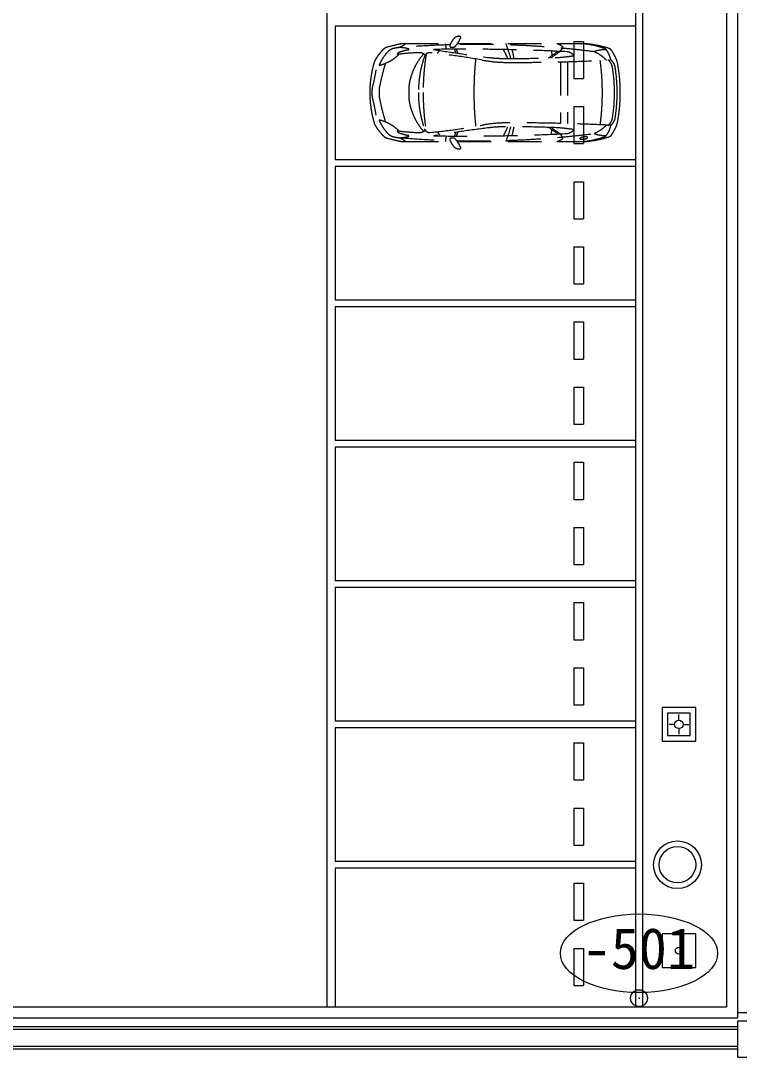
# Model space of a CAD drawing. Units: millimetres at full size, sheet at 1:500; details may follow other scales. Extents: x -140000 to 140000, y -100000 to 100000.
# Drawn here: x -15809 to -3016, y -10399 to 8069 of the extents above; entities that cross this region are included whole.
import ezdxf
from ezdxf.enums import TextEntityAlignment as Align

# ---------------------------------------------------------------- set-up
doc = ezdxf.new("R2010")
doc.units = ezdxf.units.MM
doc.header["$LTSCALE"] = 500
doc.header["$PDMODE"] = 32
doc.header["$PDSIZE"] = 300
doc.linetypes.add('DASHED1', pattern=[1.8, 1.2, -0.6])
doc.linetypes.add('DOUBLE_CHAIN1', pattern=[8.8, 5, -1, 0.6, -0.6, 0.6, -1])
for name, color, linetype in [('7-6', 4, 'DASHED1'), ('D-3', 7, 'Continuous'), ('D-4', 7, 'Continuous'), ('D-7', 4, 'Continuous'), ('D-9', 4, 'Continuous'), ('D-B', 7, 'Continuous')]:
    doc.layers.add(name, color=color, linetype=linetype)
doc.styles.add('ＭＳ ゴシック', font='')
doc.styles.get('ＭＳ ゴシック').set_extended_font_data('MS Gothic')

msp = doc.modelspace()

# ---------------------------------------------------------------- linework, layer by layer
at = {"layer": '7-6'}
for p, q in [((-8971.3, 7660.3), (-8157.1, 7660.3)), ((-8035.7, 7660.3), (-5837.4, 7660.3)), ((-6361.5, 7529.1), (-6352.7, 7447.2)), ((-6201.3, 7336.3), (-6201.3, 6239.2)), ((-6073.3, 7339.6), (-6073.3, 6235.9)), ((-9594.3, 6834), (-9594.3, 6741.6)), ((-9557.7, 6813.7), (-9557.7, 6761.9)), ((-9429.8, 6832.1), (-9429.8, 6743.4)), ((-8902, 6820.3), (-8902, 6755.2)), ((-6361.5, 6046.5), (-6352.7, 6128.4)), ((-8971.3, 5915.3), (-8157.1, 5915.3)), ((-8035.7, 5915.3), (-5837.4, 5915.3)), ((-5854.3, 5970.8), (-5854.4, 5969.8)), ((-5854.4, 5969.8), (-5854.4, 5968.9)), ((-5854.4, 5968.9), (-5854.2, 5968)), ((-5854, 5971.8), (-5854.3, 5970.8)), ((-5854.2, 5968), (-5853.8, 5967.1)), ((-5853.6, 5972.8), (-5854, 5971.8)), ((-5853.8, 5967.1), (-5853.2, 5966.2)), ((-5853, 5973.8), (-5853.6, 5972.8)), ((-5853.2, 5966.2), (-5852.5, 5965.4)), ((-5852.2, 5974.9), (-5853, 5973.8)), ((-5852.5, 5965.4), (-5851.6, 5964.5)), ((-5850.1, 5977), (-5852.2, 5974.9)), ((-5851.6, 5964.5), (-5850.6, 5963.8)), ((-5850.6, 5963.8), (-5849.4, 5963)), ((-5848.9, 5978), (-5850.1, 5977)), ((-5849.4, 5963), (-5848, 5962.3)), ((-5847.5, 5979.1), (-5848.9, 5978)), ((-5848, 5962.3), (-5846.5, 5961.7)), ((-5845.9, 5980.1), (-5847.5, 5979.1)), ((-5846.5, 5961.7), (-5844.9, 5961.1)), ((-5844.2, 5981.2), (-5845.9, 5980.1)), ((-5844.9, 5961.1), (-5843.1, 5960.5)), ((-5842.3, 5982.2), (-5844.2, 5981.2)), ((-5843.1, 5960.5), (-5841.1, 5959.9)), ((-5840.3, 5983.3), (-5842.3, 5982.2)), ((-5841.1, 5959.9), (-5839.1, 5959.5)), ((-5838.2, 5984.3), (-5840.3, 5983.3)), ((-5839.1, 5959.5), (-5836.9, 5959)), ((-5836, 5985.3), (-5838.2, 5984.3)), ((-5836.9, 5959), (-5834.5, 5958.6)), ((-5833.6, 5986.3), (-5836, 5985.3)), ((-5834.5, 5958.6), (-5832.1, 5958.3)), ((-5831.1, 5987.3), (-5833.6, 5986.3)), ((-5832.1, 5958.3), (-5826.9, 5957.7)), ((-5828.5, 5988.3), (-5831.1, 5987.3)), ((-5825.8, 5989.2), (-5828.5, 5988.3)), ((-5826.9, 5957.7), (-5824.1, 5957.5)), ((-5823, 5990.1), (-5825.8, 5989.2)), ((-5824.1, 5957.5), (-5818.3, 5957.3)), ((-5820.1, 5991), (-5823, 5990.1)), ((-5817.1, 5991.9), (-5820.1, 5991)), ((-5818.3, 5957.3), (-5812.1, 5957.3)), ((-5810.9, 5993.5), (-5817.1, 5991.9)), ((-5812.1, 5957.3), (-5809, 5957.4)), ((-5807.7, 5994.2), (-5810.9, 5993.5)), ((-5809, 5957.4), (-5805.7, 5957.5)), ((-5804.4, 5995), (-5807.7, 5994.2)), ((-5805.7, 5957.5), (-5802.5, 5957.6)), ((-5801.1, 5995.6), (-5804.4, 5995)), ((-5802.5, 5957.6), (-5799.1, 5957.9)), ((-5797.8, 5996.3), (-5801.1, 5995.6)), ((-5799.1, 5957.9), (-5795.8, 5958.1)), ((-5794.4, 5996.9), (-5797.8, 5996.3)), ((-5795.8, 5958.1), (-5792.4, 5958.4)), ((-5784.2, 5998.4), (-5794.4, 5996.9)), ((-5792.4, 5958.4), (-5785.6, 5959.2)), ((-5785.6, 5959.2), (-5778.8, 5960.2)), ((-5777.4, 5999.2), (-5784.2, 5998.4)), ((-5778.8, 5960.2), (-5772, 5961.4)), ((-5774, 5999.5), (-5777.4, 5999.2)), ((-5770.7, 5999.8), (-5774, 5999.5)), ((-5772, 5961.4), (-5768.7, 5962)), ((-5764.1, 6000.2), (-5770.7, 5999.8)), ((-5768.7, 5962), (-5762.1, 5963.4)), ((-5760.8, 6000.3), (-5764.1, 6000.2)), ((-5762.1, 5963.4), (-5758.9, 5964.1)), ((-5751.5, 6000.3), (-5760.8, 6000.3)), ((-5758.9, 5964.1), (-5755.8, 5964.9)), ((-5755.8, 5964.9), (-5752.7, 5965.8)), ((-5752.7, 5965.8), (-5749.8, 5966.6)), ((-5745.7, 6000.1), (-5751.5, 6000.3)), ((-5749.8, 5966.6), (-5744, 5968.4)), ((-5742.9, 5999.9), (-5745.7, 6000.1)), ((-5744, 5968.4), (-5741.3, 5969.4)), ((-5737.7, 5999.3), (-5742.9, 5999.9)), ((-5741.3, 5969.4), (-5738.7, 5970.3)), ((-5738.7, 5970.3), (-5736.2, 5971.3)), ((-5735.3, 5999), (-5737.7, 5999.3)), ((-5736.2, 5971.3), (-5731.6, 5973.3)), ((-5732.9, 5998.6), (-5735.3, 5999)), ((-5730.7, 5998.2), (-5732.9, 5998.6)), ((-5731.6, 5973.3), (-5729.5, 5974.3)), ((-5728.7, 5997.7), (-5730.7, 5998.2)), ((-5729.5, 5974.3), (-5727.5, 5975.4)), ((-5726.7, 5997.1), (-5728.7, 5997.7)), ((-5727.5, 5975.4), (-5725.6, 5976.4)), ((-5724.9, 5996.6), (-5726.7, 5997.1)), ((-5725.6, 5976.4), (-5723.9, 5977.5)), ((-5723.3, 5995.9), (-5724.9, 5996.6)), ((-5723.9, 5977.5), (-5722.4, 5978.5)), ((-5721.8, 5995.3), (-5723.3, 5995.9)), ((-5722.4, 5978.5), (-5720.9, 5979.6)), ((-5720.4, 5994.6), (-5721.8, 5995.3)), ((-5720.9, 5979.6), (-5719.7, 5980.7)), ((-5719.2, 5993.9), (-5720.4, 5994.6)), ((-5719.7, 5980.7), (-5718.6, 5981.7)), ((-5718.2, 5993.1), (-5719.2, 5993.9)), ((-5718.6, 5981.7), (-5717.6, 5982.7)), ((-5717.3, 5992.3), (-5718.2, 5993.1)), ((-5717.6, 5982.7), (-5716.9, 5983.8)), ((-5716.6, 5991.4), (-5717.3, 5992.3)), ((-5716.9, 5983.8), (-5716.2, 5984.8)), ((-5716, 5990.6), (-5716.6, 5991.4)), ((-5716.2, 5984.8), (-5715.8, 5985.8)), ((-5715.7, 5989.7), (-5716, 5990.6)), ((-5715.8, 5985.8), (-5715.5, 5986.8)), ((-5715.4, 5988.7), (-5715.7, 5989.7)), ((-5715.5, 5986.8), (-5715.4, 5987.8)), ((-5715.4, 5987.8), (-5715.4, 5988.7))]:
    msp.add_line(p, q, dxfattribs=at)
for centre, radius, start, end in [((-8024.4, 7682.9), 100, 120.47759, 143.26078), ((-8521.8, 8002.6), 594.5, 318.56392, 337.11804), ((-7930.4, 7523.2), 285.3, 112.51091, 120.47759), ((-8016.7, 7731.3), 60, 84.23528, 112.51091), ((-8026.4, 7634.8), 157, 72.93197, 84.23528), ((-7983.3, 7775.3), 10, 337.11804, 72.93197), ((-9245.4, 7453.5), 150, 104.93095, 135.21637), ((-7969.2, 2667.4), 5103.3, 102.57447, 104.93095), ((-9127.8, 7379), 200, 103.83915, 136.22683), ((-8974.7, 6757.5), 840, 97.62464, 103.83915), ((-9188.6, 7942.2), 366, 285.51142, 309.63032), ((-9059.7, 7391.9), 200, 84.02763, 97.62464), ((-8971.3, 7160.3), 500, 90, 102.57447), ((-7681.5, -9043.1), 16690.2, 91.66889, 94.68612), ((-9163.2, 6402), 1195.3, 77.50143, 84.02763), ((-7508.6, 7744), 746.5, 186.44311, 194.24259), ((-8147.3, 7624.6), 25, 154.08431, 258.81814), ((-7571.5, 7344.8), 665.2, 143.26078, 154.08431), ((-8121.2, 7756.5), 159.5, 258.81814, 280.07374), ((-8098.6, 7629), 30, 280.07374, 318.56392), ((-7681.5, -9043.1), 16690.2, 82.81826, 91.25934), ((-9526.1, 6723.6), 2534.4, 15.38852, 21.68977), ((-6363.8, 7335.9), 339.2, 54.04603, 73.01526), ((-6822.9, 8047.3), 809.4, 320.48107, 324.98097), ((-6176.4, 7594.3), 20, 324.98097, 54.04603), ((-5837.4, 6360.3), 1300, 82.86589, 90), ((-5918.7, 6218.5), 1444.9, 69.45879, 86.17786), ((-5909.9, 5780.8), 1884, 72.41517, 82.86589), ((-5370.9, 7481.4), 100, 32.03452, 72.41517), ((-9233.2, 7230.6), 300, 147.16796, 164.63618), ((-8626.4, 6839.1), 1022.2, 135.21637, 147.16796), ((-8720, 6988.2), 764.8, 136.22683, 157.26661), ((-9606, 8017.2), 763.4, 284.13738, 314.34228), ((-9105.4, 7468.7), 2, 158.87914, 278.28378), ((-9051.3, 7447.8), 60, 110.16739, 158.87914), ((-8671.9, 4491.5), 3006.6, 90.57069, 98.28378), ((-8730.9, 6575.5), 989.3, 100.13215, 110.16739), ((-8906.7, 7559.2), 10, 280.13215, 77.50143), ((-7806, 6751.8), 1103.8, 138.80858, 166.96124), ((-6738.2, 6786), 1991.5, 161.11571, 179.94798), ((-8700.9, 7397.9), 100, 69.24234, 90.57069), ((-8769.1, 7217.8), 292.6, 56.11119, 69.24234), ((-4058, 6776), 4587.4, 171.23447, 179.85336), ((-8528, 7398.2), 100, 84.41009, 161.11571), ((-9599.7, -3552.5), 11103, 79.57878, 84.41009), ((-8461.9, 7556.6), 1, 90.88041, 260.90959), ((-3512, 38493.4), 31331.3, 260.90959, 262.69091), ((-7904.3, -28729.6), 36291.5, 87.12278, 90.88041), ((-8263.2, 7435.1), 137.1, 131.08878, 158.85751), ((-9831.5, 6783.1), 1910.5, 21.83284, 24.03982), ((-9797, 6783.1), 1910.5, 21.66035, 24.04495), ((-1965.9, 6786.2), 5775.4, 174.01464, 179.98483), ((-7180, 9896.4), 2500, 262.69091, 269.71553), ((-8132.9, 7014.2), 1064.8, 21.02391, 30.54456), ((-7092.6, 27484.4), 20088.2, 269.71553, 272.32236), ((-8378.2, 7179.3), 1369.3, 9.11629, 15.79642), ((-9504.6, 12015.2), 5549.9, 303.88181, 305.97642), ((-9464.8, 12015.2), 5549.9, 303.90907, 305.8156), ((-6359.7, 9411), 2000, 272.32236, 276.69096), ((-6275.6, 7595.8), 100, 305.8156, 320.48107), ((-6897, 13991.5), 6611.9, 276.69096, 278.00547), ((-6087.7, 7416.2), 100, 68.72634, 87.12278), ((-6153.6, 7246.9), 281.8, 49.63257, 68.72634), ((-5977.6, 7453.9), 10, 278.00547, 49.63257), ((-5590, 7515.6), 5, 108.96904, 246.89643), ((-5840.8, 6927.6), 634.2, 43.65127, 66.89643), ((-5396.4, 6952.5), 600.5, 89.93865, 108.96904), ((-5432.8, 7515.4), 60, 38.28783, 69.45879), ((-5395.8, 7532.9), 20, 36.93455, 89.93865), ((-5705.1, 7300.4), 407, 12.03897, 38.28783), ((-6440.1, 6812.5), 1361.2, 24.56821, 32.03452), ((-7530.2, 6762.7), 2066, 164.63618, 176.7743), ((-4747.2, 5947.8), 4769, 163.39585, 168.83986), ((-9420.8, 7281.8), 5, 157.26661, 284.13738), ((-7139.2, 9826.1), 2500, 259.57878, 269.86112), ((-7058.6, 43056.6), 35730.6, 269.86112, 272.82153), ((-9859.2, 6780.4), 4405.8, 0.09645, 7.56511), ((-5356.3, 7336.6), 30, 41.17307, 92.72851), ((-5564.2, 7154.7), 306.2, 27.72823, 41.17307), ((-5268, 7393.6), 40, 192.03897, 224.35015), ((-5525.4, 7141.9), 320, 25.18063, 44.35015), ((-5470.2, 7204.1), 200, 8.86414, 27.72823), ((-8209.7, 6776.9), 2972.6, 0.20949, 8.86414), ((-5326.3, 7235.5), 100, 9.18704, 25.18063), ((-8162.1, 6776.9), 2972.6, 0.20949, 9.18704), ((-5384, 7295.3), 200, 11.04843, 24.56821), ((-8019.1, 6780.7), 2884.9, 0.13997, 11.04843), ((-11749.7, 7498), 2287.9, 344.03406, 352.31099), ((-8794.3, 6834), 800, 176.7743, 180), ((-9357.7, 6813.7), 200, 164.03406, 180), ((-9229.8, 6832.1), 200, 168.83986, 180), ((-8102, 6820.3), 800, 166.96124, 180), ((-8794.3, 6741.6), 800, 180, 183.2257), ((-7530.2, 6812.8), 2066, 183.2257, 195.36382), ((-9357.7, 6761.9), 200, 180, 195.96594), ((-11749.7, 6077.6), 2287.9, 7.68901, 15.96594), ((-9229.8, 6743.4), 200, 180, 191.16014), ((-4747.2, 7627.8), 4769, 191.16014, 196.60415), ((-8102, 6755.2), 800, 180, 193.03876), ((-6738.2, 6789.6), 1991.5, 180.05202, 198.88429), ((-4058, 6799.5), 4587.4, 180.14664, 188.76553), ((-1965.9, 6789.3), 5775.4, 180.01517, 185.98536), ((-9859.2, 6795.2), 4405.8, 352.43489, 359.90355), ((-8209.7, 6798.6), 2972.6, 351.13586, 359.79051), ((-8162.1, 6798.6), 2972.6, 350.81296, 359.79051), ((-8019.1, 6794.8), 2884.9, 348.95157, 359.86003), ((-7806, 6823.8), 1103.8, 193.03876, 221.19142), ((-9420.8, 6293.7), 5, 75.86262, 202.73339), ((-8720, 6587.4), 764.8, 202.73339, 223.77317), ((-9606, 5558.3), 763.4, 45.65772, 75.86262), ((-5525.4, 6433.6), 320, 315.64985, 334.81937), ((-5470.2, 6371.4), 200, 332.27177, 351.13586), ((-5326.3, 6340), 100, 334.81937, 350.81296), ((-9233.2, 6344.9), 300, 195.36382, 212.83204), ((-8626.4, 6736.5), 1022.2, 212.83204, 224.78363), ((-9105.4, 6106.9), 2, 81.71622, 201.12086), ((-9051.3, 6127.8), 60, 201.12086, 249.83261), ((-8671.9, 9084.1), 3006.6, 261.71622, 269.42931), ((-8769.1, 6357.7), 292.6, 290.75766, 303.88881), ((-8528, 6177.4), 100, 198.88429, 275.58991), ((-9599.7, 17128.1), 11103, 275.58991, 280.42122), ((-3512, -24917.8), 31331.3, 97.30909, 99.09041), ((-7139.2, 3749.4), 2500, 90.13888, 100.42122), ((-7180, 3679.2), 2500, 90.28447, 97.30909), ((-8132.9, 6561.4), 1064.8, 329.45544, 338.97609), ((-7092.6, -13908.8), 20088.2, 87.67764, 90.28447), ((-9526.1, 6851.9), 2534.4, 338.31023, 344.61148), ((-7058.6, -29481.1), 35730.6, 87.17847, 90.13888), ((-8378.2, 6396.3), 1369.3, 344.20358, 350.88371), ((-9504.6, 1560.4), 5549.9, 54.02358, 56.11819), ((-9464.8, 1560.4), 5549.9, 54.1844, 56.09093), ((-6359.7, 4164.6), 2000, 83.30904, 87.67764), ((-6897, -416), 6611.9, 81.99453, 83.30904), ((-6153.6, 6328.7), 281.8, 291.27366, 310.36743), ((-5977.6, 6121.6), 10, 310.36743, 81.99453), ((-5840.8, 6648), 634.2, 293.10357, 316.34873), ((-5705.1, 6275.2), 407, 321.71217, 347.96103), ((-5356.3, 6239), 30, 267.27149, 318.82693), ((-5564.2, 6420.8), 306.2, 318.82693, 332.27177), ((-5268, 6182), 40, 135.64985, 167.96103), ((-6440.1, 6763.1), 1361.2, 327.96548, 335.43179), ((-5384, 6280.3), 200, 335.43179, 348.95157), ((-9245.4, 6122.1), 150, 224.78363, 255.06905), ((-7969.2, 10908.1), 5103.3, 255.06905, 257.42553), ((-9127.8, 6196.6), 200, 223.77317, 256.16085), ((-8974.7, 6818), 840, 256.16085, 262.37536), ((-9188.6, 5633.4), 366, 50.36968, 74.48858), ((-9059.7, 6183.7), 200, 262.37536, 275.97237), ((-8971.3, 6415.3), 500, 257.42553, 270), ((-8730.9, 7000.1), 989.3, 249.83261, 259.86785), ((-7681.5, 22618.7), 16690.2, 265.31388, 268.33111), ((-9163.2, 7173.6), 1195.3, 275.97237, 282.49857), ((-8906.7, 6016.4), 10, 282.49857, 79.86785), ((-8700.9, 6177.6), 100, 269.42931, 290.75766), ((-8461.9, 6019), 1, 99.09041, 269.11959), ((-7904.3, 42305.2), 36291.5, 269.11959, 272.87722), ((-8263.2, 6140.5), 137.1, 201.14249, 228.91122), ((-7508.6, 5831.5), 746.5, 165.75741, 173.55689), ((-8147.3, 5951), 25, 101.18186, 205.91569), ((-7571.5, 6230.8), 665.2, 205.91569, 216.73922), ((-8121.2, 5819), 159.5, 79.92626, 101.18186), ((-8098.6, 5946.5), 30, 41.43608, 79.92626), ((-9831.5, 6792.4), 1910.5, 335.96018, 338.16716), ((-8521.8, 5572.9), 594.5, 22.88196, 41.43608), ((-9797, 6792.4), 1910.5, 335.95505, 338.33965), ((-7681.5, 22618.7), 16690.2, 268.74066, 277.18174), ((-6363.8, 6239.7), 339.2, 286.98474, 305.95397), ((-6275.6, 5979.7), 100, 39.51893, 54.1844), ((-6822.9, 5528.3), 809.4, 35.01903, 39.51893), ((-6176.4, 5981.3), 20, 305.95397, 35.01903), ((-6087.7, 6159.3), 100, 272.87722, 291.27366), ((-5837.4, 7215.3), 1300, 270, 277.13411), ((-5918.7, 7357.1), 1444.9, 273.82214, 290.54121), ((-5909.9, 7794.7), 1884, 277.13411, 287.58483), ((-5590, 6060), 5, 113.10357, 251.03096), ((-5396.4, 6623.1), 600.5, 251.03096, 270.06135), ((-5432.8, 6060.2), 60, 290.54121, 321.71217), ((-5395.8, 6042.7), 20, 270.06135, 323.06545), ((-5370.9, 6094.1), 100, 287.58483, 327.96548), ((-8024.4, 5892.7), 100, 216.73922, 239.52241), ((-7930.4, 6052.4), 285.3, 239.52241, 247.48909), ((-8016.7, 5844.2), 60, 247.48909, 275.76472), ((-8026.4, 5940.8), 157, 275.76472, 287.06803), ((-7983.3, 5800.2), 10, 287.06803, 22.88196)]:
    msp.add_arc(centre, radius, start, end, dxfattribs=at)
at = {"layer": 'D-3', "color": 4}
for p, q in [((-10361.5, 30641.4), (-10361.5, -9498.6)), ((-10211.5, 7971.4), (-10211.5, 5591.4)), ((-4861.5, 7971.4), (-10211.5, 7971.4)), ((-4861.5, 5591.4), (-10211.5, 5591.4)), ((-10211.5, 5471.4), (-10211.5, 3091.4)), ((-4861.5, 5471.4), (-10211.5, 5471.4)), ((-4861.5, 3091.4), (-10211.5, 3091.4)), ((-10211.5, 2971.4), (-10211.5, 591.4)), ((-4861.5, 2971.4), (-10211.5, 2971.4)), ((-4861.5, 591.4), (-10211.5, 591.4)), ((-10211.5, 471.4), (-10211.5, -1908.6)), ((-4861.5, 471.4), (-10211.5, 471.4)), ((-4861.5, -1908.6), (-10211.5, -1908.6)), ((-10211.5, -2028.6), (-10211.5, -4408.6)), ((-4861.5, -2028.6), (-10211.5, -2028.6)), ((-4861.5, -4408.6), (-10211.5, -4408.6)), ((-10211.5, -4528.6), (-10211.5, -6908.6)), ((-4861.5, -4528.6), (-10211.5, -4528.6)), ((-4861.5, -6908.6), (-10211.5, -6908.6)), ((-10211.5, -7028.6), (-10211.5, -9498.6)), ((-4861.5, -7028.6), (-10211.5, -7028.6))]:
    msp.add_line(p, q, dxfattribs=at)
at = {"layer": 'D-3'}
for p, q in [((-4861.5, 30641.4), (-4861.5, -9498.6)), ((-4741.5, 30641.4), (-4741.5, -9498.6)), ((-5961.5, 7701.4), (-5961.5, 7041.4)), ((-5961.5, 7701.4), (-5791.5, 7701.4)), ((-5791.5, 7701.4), (-5791.5, 7041.4)), ((-5961.5, 7041.4), (-5791.5, 7041.4)), ((-5961.5, 6541.4), (-5791.5, 6541.4)), ((-5791.5, 6541.4), (-5791.5, 5881.4)), ((-5961.5, 5201.4), (-5961.5, 4541.4)), ((-5961.5, 5201.4), (-5791.5, 5201.4)), ((-5791.5, 5201.4), (-5791.5, 4541.4)), ((-5961.5, 4541.4), (-5791.5, 4541.4)), ((-5961.5, 4041.4), (-5791.5, 4041.4)), ((-5791.5, 4041.4), (-5791.5, 3381.4)), ((-5961.5, 2701.4), (-5961.5, 2041.4)), ((-5961.5, 2701.4), (-5791.5, 2701.4)), ((-5791.5, 2701.4), (-5791.5, 2041.4)), ((-5961.5, 2041.4), (-5791.5, 2041.4)), ((-5961.5, 1541.4), (-5791.5, 1541.4)), ((-5791.5, 1541.4), (-5791.5, 881.4)), ((-5961.5, 201.4), (-5961.5, -458.6)), ((-5961.5, 201.4), (-5791.5, 201.4)), ((-5791.5, 201.4), (-5791.5, -458.6)), ((-5961.5, -458.6), (-5791.5, -458.6)), ((-5961.5, -958.6), (-5791.5, -958.6)), ((-5791.5, -958.6), (-5791.5, -1618.6)), ((-5961.5, -2298.6), (-5961.5, -2958.6)), ((-5961.5, -2298.6), (-5791.5, -2298.6)), ((-5791.5, -2298.6), (-5791.5, -2958.6)), ((-5961.5, -2958.6), (-5791.5, -2958.6)), ((-5961.5, -3458.6), (-5791.5, -3458.6)), ((-5791.5, -3458.6), (-5791.5, -4118.6)), ((-5961.5, -4798.6), (-5961.5, -5458.6)), ((-5961.5, -4798.6), (-5791.5, -4798.6)), ((-5791.5, -4798.6), (-5791.5, -5458.6)), ((-5961.5, -5458.6), (-5791.5, -5458.6)), ((-5961.5, -5958.6), (-5791.5, -5958.6)), ((-5791.5, -5958.6), (-5791.5, -6618.6)), ((-5961.5, -7298.6), (-5961.5, -7958.6)), ((-5961.5, -7298.6), (-5791.5, -7298.6)), ((-5791.5, -7298.6), (-5791.5, -7958.6)), ((-5961.5, -7958.6), (-5791.5, -7958.6)), ((-5961.5, -8458.6), (-5791.5, -8458.6)), ((-5791.5, -8458.6), (-5791.5, -9118.6))]:
    msp.add_line(p, q, dxfattribs=at)
for points in [[(-5961.5, 6541.4), (-5961.5, 5881.4), (-5791.5, 5881.4)], [(-5961.5, 4041.4), (-5961.5, 3381.4), (-5791.5, 3381.4)], [(-5961.5, 1541.4), (-5961.5, 881.4), (-5791.5, 881.4)], [(-5961.5, -958.6), (-5961.5, -1618.6), (-5791.5, -1618.6)], [(-5961.5, -3458.6), (-5961.5, -4118.6), (-5791.5, -4118.6)], [(-5961.5, -5958.6), (-5961.5, -6618.6), (-5791.5, -6618.6)], [(-5961.5, -8458.6), (-5961.5, -9118.6), (-5791.5, -9118.6)]]:
    msp.add_lwpolyline(points, dxfattribs=at)
at = {"layer": 'D-4', "linetype": 'DOUBLE_CHAIN1'}
msp.add_line((-3041.5, -9598.6), (36740.6, -9598.6), dxfattribs=at)
at = {"layer": 'D-7', "color": 7}
for p, q in [((-4091.5, -4393.6), (-4091.5, -4293.6)), ((-4166.5, -4468.6), (-4266.5, -4468.6)), ((-4091.5, -4543.6), (-4091.5, -4643.6)), ((-4016.5, -4468.6), (-3916.5, -4468.6))]:
    msp.add_line(p, q, dxfattribs=at)
for points in [[(-4391.5, -4768.6), (-3791.5, -4768.6), (-3791.5, -4168.6), (-4391.5, -4168.6)], [(-4391.5, -8798.6), (-3791.5, -8798.6), (-3791.5, -8198.6), (-4391.5, -8198.6)]]:
    msp.add_lwpolyline(points, close=True, dxfattribs=at)
at = {"layer": 'D-7'}
msp.add_lwpolyline([(-4291.5, -4668.6), (-3891.5, -4668.6), (-3891.5, -4268.6), (-4291.5, -4268.6)], close=True, dxfattribs=at)
at = {"layer": 'D-7', "color": 7}
for centre, radius in [((-4091.5, -4468.6), 75), ((-4116.5, -6968.6), 425), ((-4116.5, -6968.6), 325), ((-4091.5, -8498.6), 62.5)]:
    msp.add_circle(centre, radius, dxfattribs=at)
at = {"layer": 'D-9', "color": 3}
for p, q in [((-3241.5, 30761.4), (-3241.5, -9498.6)), ((-3041.5, -9698.6), (-3041.5, 30551.1)), ((-26551.5, -9498.6), (-3241.5, -9498.6)), ((-26551.5, -9698.6), (-3041.5, -9698.6))]:
    msp.add_line(p, q, dxfattribs=at)
at = {"layer": 'D-9'}
for p, q in [((-3041.5, -10398.6), (-3041.5, -9748.6)), ((-3041.5, -9748.6), (-2391.5, -9748.6)), ((-25620.2, -9848.6), (-3041.5, -9848.6)), ((-25620.2, -9898.6), (-3041.5, -9898.6)), ((-25620.2, -10198.6), (-3041.5, -10198.6)), ((-25620.2, -10248.6), (-3041.5, -10248.6)), ((-3041.5, -10398.6), (-2391.5, -10398.6))]:
    msp.add_line(p, q, dxfattribs=at)
at = {"layer": 'D-B'}
msp.add_ellipse((-4801.5, -8545.8), major_axis=(1400, 0), ratio=0.5, dxfattribs=at)
msp.add_point((-4801.5, -9345.8), dxfattribs=at)

# ---------------------------------------------------------------- texts
at = {"layer": 'D-B', "color": 4, "style": 'ＭＳ ゴシック'}
msp.add_text('-501', height=733.1, dxfattribs=at).set_placement((-5801.5, -9045.8), align=Align.BOTTOM_LEFT)

doc.saveas('drawing.dxf')
